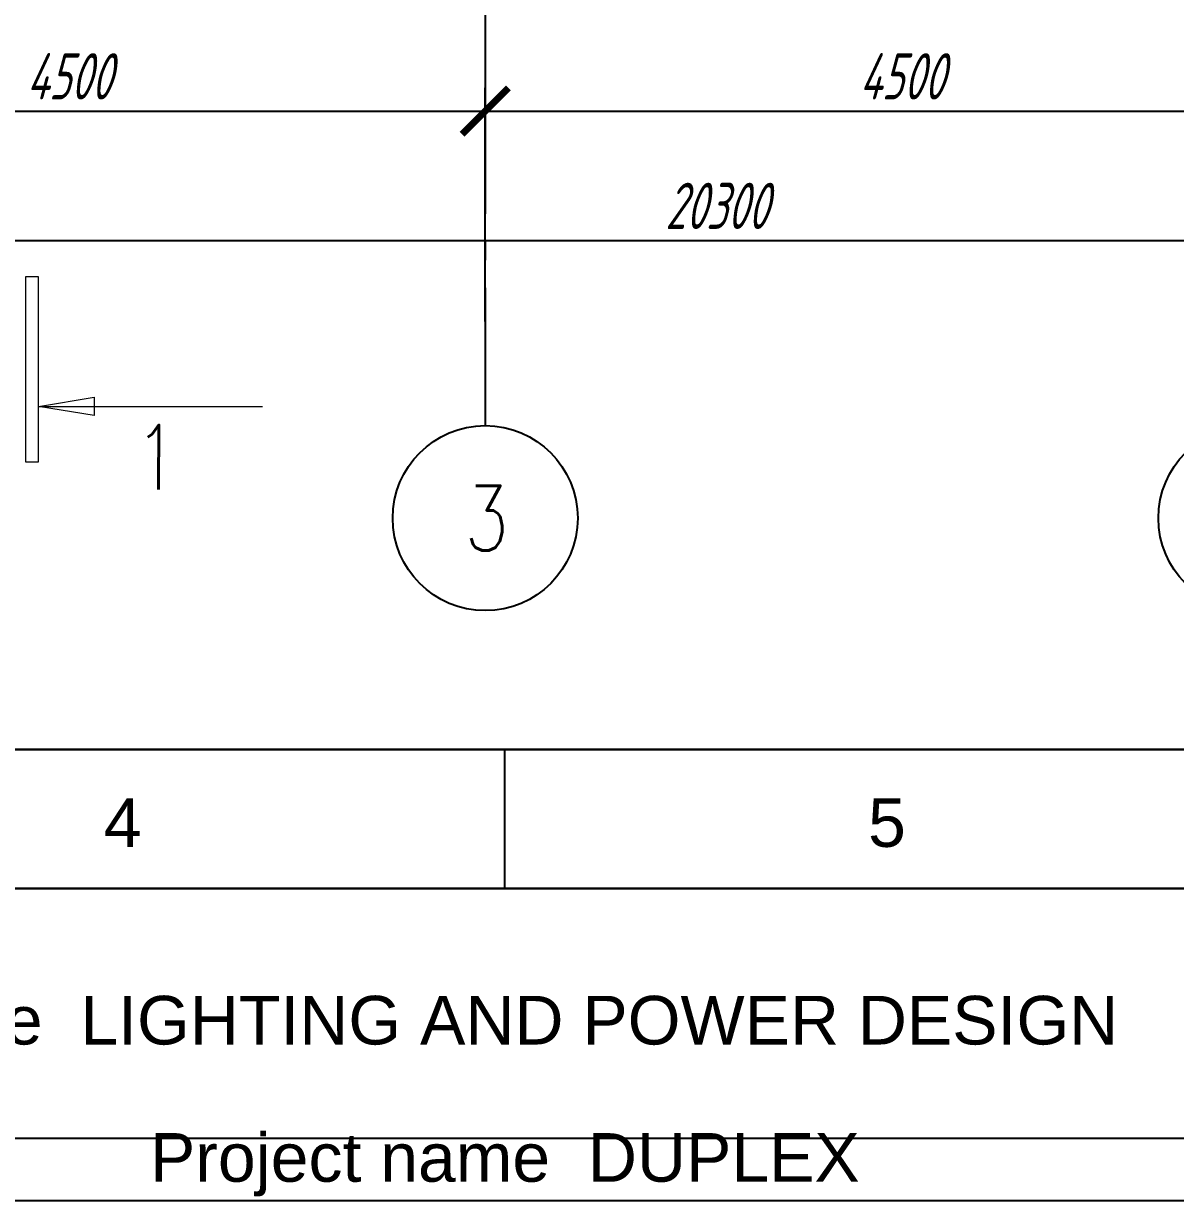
# Model space of a CAD drawing. Header units: inches. Extents: x -21163 to 11874, y -14995 to 6550.
# Drawn here: x -7246 to -1021, y -14995 to -8635 of the extents above; entities that cross this region are included whole.
import ezdxf
from ezdxf.enums import TextEntityAlignment as Align

# ---------------------------------------------------------------- set-up
doc = ezdxf.new("R2010")
doc.units = ezdxf.units.IN
doc.header["$MEASUREMENT"] = 0
doc.linetypes.add('CONTI', pattern=[0])
doc.linetypes.add('GOST2.303 5', pattern=[24, 20, -1.5, 1, -1.5])
doc.layers.get('0').update_dxf_attribs({"color": 8})
for name, color, linetype in [('axis_dim', 8, 'CONTI'), ('BORDER', 7, 'Continuous'), ('GRID_REF', 7, 'Continuous'), ('TITLE_BLOCK', 7, 'Continuous')]:
    doc.layers.add(name, color=color, linetype=linetype)
doc.layers.add('mark', color=8, linetype='Continuous', lineweight=15)
doc.styles.add('GOST 2.304', font='CS_Gost2304.shx', dxfattribs={"width": 0.8, "oblique": 15})
doc.styles.get("Standard").update_dxf_attribs({"font": 'arial.ttf'})
doc.dimstyles.new('СПДС', dxfattribs={"dimscale": 100, "dimtxt": 2.5, "dimasz": 2.5, "dimexe": 1.25, "dimexo": 0.625, "dimtad": 1, "dimdec": 0, "dimtxsty": 'GOST 2.304', "dimblk": 'ARCHTICK', "dimblk1": 'ARCHTICK', "dimblk2": 'ARCHTICK', "dimcen": 2.5, "dimdle": 2, "dimazin": 2, "dimtfac": 0.75, "dimtmove": 1, "dimatfit": 3, "dimarcsym": 1})

# ---------------------------------------------------------------- blocks, each defined once
blk = doc.blocks.new('_ArchTick')
at = {"color": 0, "linetype": 'ByBlock', "const_width": 0.15}
blk.add_lwpolyline([(-0.5, -0.5), (0.5, 0.5)], dxfattribs=at)
blk = doc.blocks.new('*D43')
at = {"layer": 'axis_dim', "color": 0, "linetype": 'Continuous', "lineweight": -2, "ltscale": 100, "transparency": 16777216}
for p, q in [((-13650.6, -10245.4), (-13650.6, -9682.9)), ((6649.8, -10072.3), (6649.8, -9682.9)), ((-13850.6, -9807.9), (6849.8, -9807.9))]:
    blk.add_line(p, q, dxfattribs=at)
at = {"layer": 'Defpoints', "color": 0, "linetype": 'Continuous', "ltscale": 100, "transparency": 16777216}
for p in [(6649.8, -9807.9), (6649.8, -10134.8), (-13650.6, -10307.9)]:
    blk.add_point(p, dxfattribs=at)
at = {"layer": 'axis_dim', "color": 0, "linetype": 'Continuous', "lineweight": -2, "ltscale": 100, "transparency": 16777216, "xscale": 250, "yscale": 250, "zscale": 250, "rotation": 180}
blk.add_blockref('_ArchTick', (-13650.6, -9807.9), dxfattribs=at)
at = {"layer": 'axis_dim', "color": 0, "linetype": 'Continuous', "lineweight": -2, "ltscale": 100, "transparency": 16777216, "xscale": 250, "yscale": 250, "zscale": 250}
blk.add_blockref('_ArchTick', (6649.8, -9807.9), dxfattribs=at)
at = {"layer": 'axis_dim', "color": 0, "linetype": 'Continuous', "lineweight": -3, "ltscale": 100, "transparency": 16777216, "insert": (-3500.4, -9620.4), "char_height": 250, "attachment_point": 5, "style": 'GOST 2.304'}
blk.add_mtext('\\A1;20300', dxfattribs=at)
blk = doc.blocks.new('*D45')
at = {"layer": 'axis_dim', "color": 0, "linetype": 'Continuous', "lineweight": -2, "ltscale": 100, "transparency": 16777216}
for p, q in [((-9250.6, -10245.4), (-9250.6, -8982.9)), ((-4750.6, -10245.4), (-4750.6, -8982.9)), ((-9450.6, -9107.9), (-4550.6, -9107.9))]:
    blk.add_line(p, q, dxfattribs=at)
at = {"layer": 'Defpoints', "color": 0, "linetype": 'Continuous', "ltscale": 100, "transparency": 16777216}
for p in [(-4750.6, -9107.9), (-9250.6, -10307.9), (-4750.6, -10307.9)]:
    blk.add_point(p, dxfattribs=at)
at = {"layer": 'axis_dim', "color": 0, "linetype": 'Continuous', "lineweight": -2, "ltscale": 100, "transparency": 16777216, "xscale": 250, "yscale": 250, "zscale": 250, "rotation": 180}
blk.add_blockref('_ArchTick', (-9250.6, -9107.9), dxfattribs=at)
at = {"layer": 'axis_dim', "color": 0, "linetype": 'Continuous', "lineweight": -2, "ltscale": 100, "transparency": 16777216, "xscale": 250, "yscale": 250, "zscale": 250}
blk.add_blockref('_ArchTick', (-4750.6, -9107.9), dxfattribs=at)
at = {"layer": 'axis_dim', "color": 0, "linetype": 'Continuous', "lineweight": -3, "ltscale": 100, "transparency": 16777216, "insert": (-7000.6, -8920.4), "char_height": 250, "attachment_point": 5, "style": 'GOST 2.304'}
blk.add_mtext('\\A1;4500', dxfattribs=at)
blk = doc.blocks.new('*D46')
at = {"layer": 'axis_dim', "color": 0, "linetype": 'Continuous', "lineweight": -2, "ltscale": 100, "transparency": 16777216}
for p, q in [((-4750.6, -10245.4), (-4750.6, -8982.9)), ((-250.6, -10245.4), (-250.6, -8982.9)), ((-4950.6, -9107.9), (-50.6, -9107.9))]:
    blk.add_line(p, q, dxfattribs=at)
at = {"layer": 'Defpoints', "color": 0, "linetype": 'Continuous', "ltscale": 100, "transparency": 16777216}
for p in [(-250.6, -9107.9), (-4750.6, -10307.9), (-250.6, -10307.9)]:
    blk.add_point(p, dxfattribs=at)
at = {"layer": 'axis_dim', "color": 0, "linetype": 'Continuous', "lineweight": -2, "ltscale": 100, "transparency": 16777216, "xscale": 250, "yscale": 250, "zscale": 250, "rotation": 180}
blk.add_blockref('_ArchTick', (-4750.6, -9107.9), dxfattribs=at)
at = {"layer": 'axis_dim', "color": 0, "linetype": 'Continuous', "lineweight": -2, "ltscale": 100, "transparency": 16777216, "xscale": 250, "yscale": 250, "zscale": 250}
blk.add_blockref('_ArchTick', (-250.6, -9107.9), dxfattribs=at)
at = {"layer": 'axis_dim', "color": 0, "linetype": 'Continuous', "lineweight": -3, "ltscale": 100, "transparency": 16777216, "insert": (-2500.6, -8920.4), "char_height": 250, "attachment_point": 5, "style": 'GOST 2.304'}
blk.add_mtext('\\A1;4500', dxfattribs=at)

msp = doc.modelspace()

# ---------------------------------------------------------------- linework, layer by layer
at = {"layer": 'axis_dim', "linetype": 'GOST2.303 5', "lineweight": 25, "ltscale": 100}
for points in [[(-4750.6, -7664), (-4750.6, -10307.9)], [(-4750.6, -10307.9), (-4750.6, -10807.9)]]:
    msp.add_lwpolyline(points, dxfattribs=at)
at = {"layer": 'axis_dim', "color": 8, "linetype": 'Continuous', "lineweight": 25, "ltscale": 100, "true_color": 0x000000}
for centre in [(-4750.6, -11307.9), (-613.1, -11307.9)]:
    msp.add_circle(centre, 500, dxfattribs=at)
at = {"layer": 'BORDER'}
for points in [[(-21163.2, -14995.2), (11873.5, -14995.2), (11873.5, 6549.6), (-21163.2, 6549.6)], [(-20412.4, -12558.8), (11122.7, -12558.8), (11122.7, 5798.8), (-20412.4, 5798.8)]]:
    msp.add_lwpolyline(points, close=True, dxfattribs=at)
at = {"layer": 'GRID_REF'}
msp.add_line((-4644.8, -13309.6), (-4644.8, -12558.8), dxfattribs=at)
msp.add_lwpolyline([(-21163.2, -13309.6), (11873.5, -13309.6), (11873.5, -12558.8), (-21163.2, -12558.8)], close=True, dxfattribs=at)
at = {"layer": 'mark', "linetype": 'Continuous', "ltscale": 100}
for p, q in [((-7164.2, -10003.8), (-7234.2, -10003.8)), ((-7234.2, -10003.8), (-7234.2, -11003.8)), ((-7164.2, -11003.8), (-7164.2, -10003.8)), ((-7164.2, -10703.8), (-6863.8, -10653.5)), ((-6863.8, -10653.5), (-6863.8, -10754.1)), ((-6863.8, -10754.1), (-7164.2, -10703.8)), ((-7234.2, -11003.8), (-7164.2, -11003.8))]:
    msp.add_line(p, q, dxfattribs=at)
msp.add_lwpolyline([(-7164.2, -10703.8), (-5954.5, -10703.8)], dxfattribs=at)
at = {"layer": 'TITLE_BLOCK'}
msp.add_line((-21163.2, -14658.1), (11873.5, -14658.1), dxfattribs=at)
msp.add_lwpolyline([(-21163.2, -14995.2), (11873.5, -14995.2), (11873.5, -13309.6), (-21163.2, -13309.6)], close=True, dxfattribs=at)

# ---------------------------------------------------------------- texts
at = {"layer": 'axis_dim', "color": 8, "linetype": 'Continuous', "lineweight": 25, "ltscale": 100, "true_color": 0x000000, "insert": (-4863.6, -11132.9), "char_height": 350, "width": 515.534, "attachment_point": 1, "style": 'GOST 2.304'}
msp.add_mtext('\\Fsimplex.shx;\\W0.8000000000;\\Q0.2617993878;\\T1.0000000000;\\o\\l3', dxfattribs=at)
at = {"layer": 'GRID_REF'}
for s, p in [('4', (-6709.6, -13084.4)), ('5', (-2580, -13084.4))]:
    msp.add_text(s, height=262.8, dxfattribs=at).set_placement(p, align=Align.CENTER)
at = {"layer": 'mark', "linetype": 'Continuous', "ltscale": 100, "insert": (-6647.6, -10803.8), "char_height": 350, "width": 360.064, "attachment_point": 1, "style": 'GOST 2.304'}
msp.add_mtext('\\Fsimplex.shx;\\W0.8000000000;\\Q0.2617993878;\\T1.0000000000;\\o\\l1', dxfattribs=at)
at = {"layer": 'TITLE_BLOCK'}
msp.add_text('Title  LIGHTING AND POWER DESIGN', height=262.793, dxfattribs=at).set_placement((-7835.9, -14152.4))
msp.add_text('Project name  DUPLEX', height=262.793, dxfattribs=at).set_placement((-4644.8, -14894.1), align=Align.CENTER)

# ---------------------------------------------------------------- dimensions: what is measured, and where the dimension line sits
at = {"layer": 'axis_dim', "color": 8, "linetype": 'Continuous', "lineweight": -3, "ltscale": 100, "true_color": 0x000000}
for base, p1, p2, picture, middle in [((-4750.6, -9107.9), (-9250.6, -10307.9), (-4750.6, -10307.9), '*D45', (-7000.6, -8920.4)), ((-250.6, -9107.9), (-4750.6, -10307.9), (-250.6, -10307.9), '*D46', (-2500.6, -8920.4)), ((6649.8, -9807.9), (-13650.6, -10307.9), (6649.8, -10134.8), '*D43', (-3500.4, -9620.4))]:
    dim = msp.add_linear_dim(base=base, p1=p1, p2=p2, dimstyle='СПДС', override={"dimscale": 100, "dimsah": 1}, dxfattribs=at)
    dim.commit()
    dim.dimension.update_dxf_attribs({"geometry": picture, "text_midpoint": middle})

doc.saveas('drawing.dxf')
